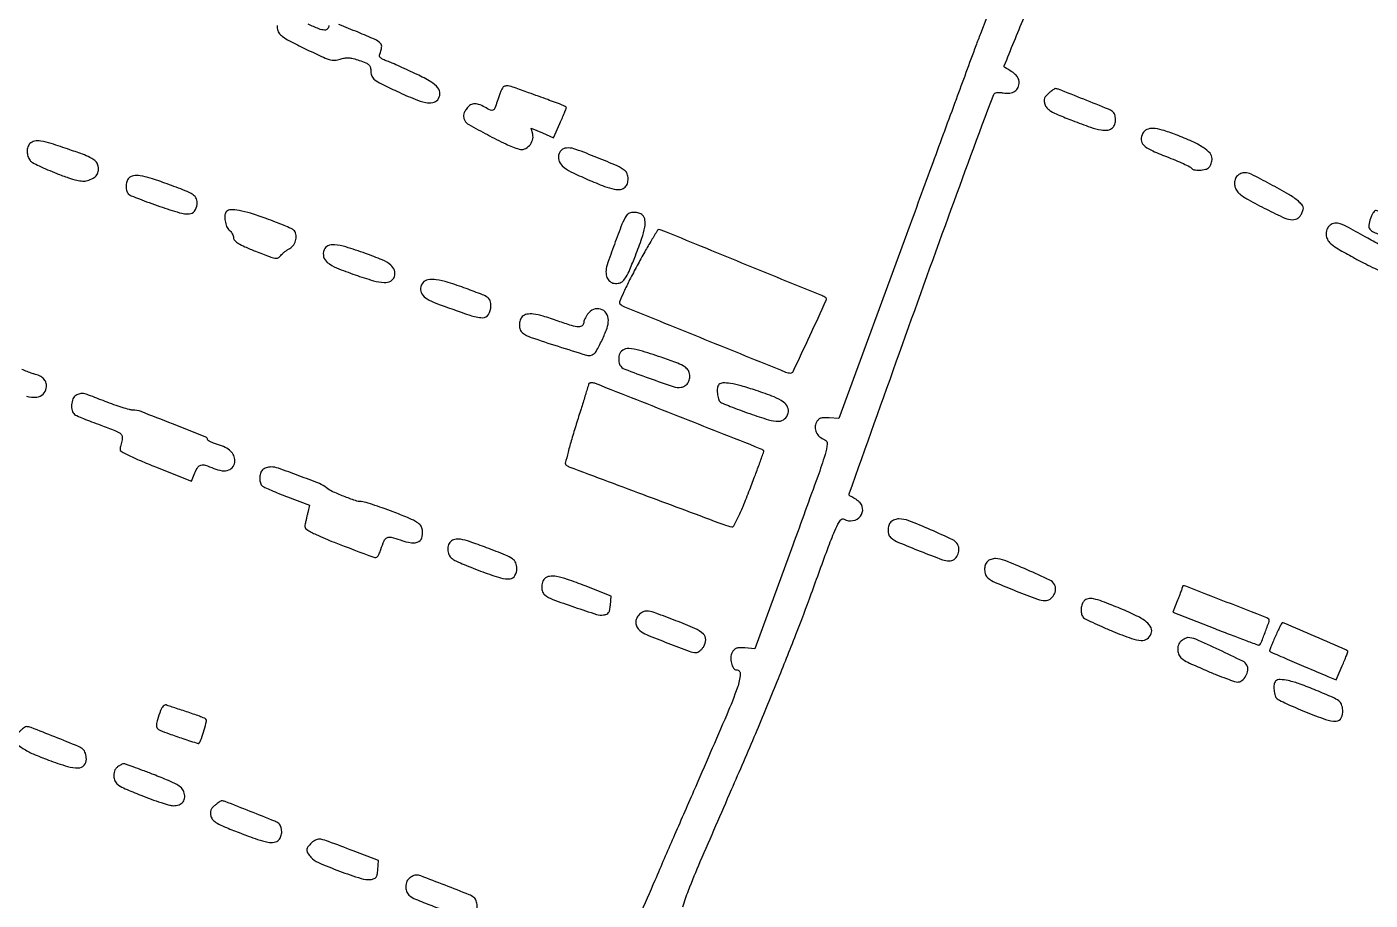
# Model space of a CAD drawing. Header units: metres. Extents: x 244 to 6504, y 133 to 4776.
# Drawn here: x 2932.9 to 3292.6, y 2741.1 to 2975 of the extents above; entities that cross this region are included whole.
import ezdxf

# ---------------------------------------------------------------- set-up
doc = ezdxf.new("R2010")
doc.units = ezdxf.units.M
doc.header["$MEASUREMENT"] = 0

msp = doc.modelspace()

# ---------------------------------------------------------------- linework, layer by layer
for points in [[(3073.43, 1797.58, -0.000015), (3212.47, 1744.26, -0.000001), (3356.48, 1689.04, -0.090549)], [(3360.94, 1697.34, -0.000001), (3222.9, 1750.06, -0.000075), (3098.13, 1797.73, -0.00214)], [(2390.74, 4302.36, -0.000001), (2436.6, 4383.87, -0.253439)], [(5649.78, 2908.29, -0.000001), (5592.12, 2927.27, -0.000136)], [(1770.95, 4232.21, -0.000001), (1756.31, 4203.53, -0.092463)], [(2358.85, 2292.47, -0.000002), (2402.87, 2275.77, -0.000001), (2455, 2255.99, -0.000469)], [(2661.8, 3304.26, -0.000001), (2697.55, 3290.75, -0.000089)], [(2166.88, 2385.74, -0.000003), (2059.01, 2428.09, -0.099946)], [(2836.31, 1902.63, -0.000001), (2798.12, 1918.05, -0.081722)], [(2106.7, 3796.48, 0.000002), (2119.15, 3818.66)], [(2297.42, 3562.08, -0.000023), (2063.26, 3651.71, -0.089134)], [(1593.92, 2905.57, -0.000004), (1514.48, 2912.51, -0.000011)], [(3110.93, 3253.38, 0.000013), (3012.15, 3290.74, 0.000016), (2894.73, 3335.15, 0.000013), (2769.32, 3382.57, -0.00051)], [(3277.66, 3166.01, -0.000003), (3312.3, 3149.56, -0.000078)], [(2910.82, 2101.23, -0.000002), (2871.64, 2116.15, -0.08954)], [(3742.17, 2759.42, 0.000002), (3749.92, 2779.53, 0.000119)], [(3810.74, 2887.17, 0.000009), (3776.68, 2810.24, 0.000019)], [(2835.59, 1257.96, 0.000001), (2811.6, 1266.94)], [(2724.87, 2153.38, -0.00001), (2851.52, 2105.29, -0.308463)], [(3020.53, 2505.4, -0.000009), (3041.92, 2560.53, -0.000258)], [(2487.51, 2262.24, 0.000015), (2352.21, 2313.65, 0.000934)], [(3189.93, 2977.65), (3188.21, 2973.21, 0.004083), (3186.99, 2969.98, 0.000107), (3181.68, 2955.58, 0.000226), (3175.46, 2938.66, 0.000154), (3168.41, 2919.44), (3150.34, 2870.11), (3147.68, 2870.3, 0.022669), (3146.28, 2870.34, 0.079081), (3145.4, 2870.18, 0.112452), (3144.78, 2869.79, 0.074443), (3144.28, 2869.12, 0.121119), (3143.94, 2867.8, 0.115272), (3144.25, 2866.44, 0.104749), (3145.16, 2865.26, 0.085257), (3146.53, 2864.45, -0.343565), (3147.21, 2863.34, -0.044574), (3146.6, 2860.45, -0.013213), (3144.66, 2854.62, -0.000698), (3137.96, 2836.16), (3127.84, 2808.46), (3125.17, 2808.68, 0.022084), (3123.73, 2808.73, 0.084783), (3122.86, 2808.57, 0.118677), (3122.24, 2808.17, 0.065464), (3121.72, 2807.43, 0.11806), (3121.38, 2806.17, 0.067099), (3121.56, 2804.58, 0.073624), (3122.11, 2803.26, 0.258092), (3122.88, 2802.82, -0.433914), (3123.93, 2801.65, -0.063092), (3123.17, 2798.14, -0.01697), (3120.3, 2790.79, -0.001167), (3111.43, 2770.31, 0.000385), (3106.01, 2757.86, 0.000499), (3101.06, 2746.42, 0.000375), (3096.92, 2736.83, 0.004458)], [(3108.5, 2739.33, -0.015124), (3110.05, 2743.71, -0.009215), (3113.22, 2751.45, -0.000825), (3121.58, 2770.72, 0.00268), (3128.04, 2785.76, 0.003432), (3133.81, 2799.67, 0.003782), (3138.81, 2812.24, 0.005855), (3142.92, 2823.17, -0.001241), (3147.56, 2835.86, -0.015309), (3149.49, 2840.63, -0.041687), (3150.72, 2842.9, -0.388279), (3151.7, 2843.15, 0.166607), (3154.07, 2842.77, 0.181289), (3156.08, 2843.94, 0.204852), (3156.68, 2846.01, 0.193973), (3155.61, 2847.93, 0.01421), (3155, 2848.4, 0.013741), (3154.36, 2848.83, 0.01379), (3153.78, 2849.18, 0.048027), (3153.38, 2849.36, -0.420273), (3153.08, 2849.97, -0.000073), (3166.53, 2887.7, -0.001566), (3179.66, 2924.12, -0.002117), (3191.76, 2956.96, -0.189019), (3192.03, 2957.26, -0.076752), (3192.57, 2957.44, -0.053849), (3193.34, 2957.48, -0.026356), (3194.31, 2957.37, 0.065155), (3196.1, 2957.32, 0.123243), (3197.45, 2957.8, 0.14378), (3198.28, 2958.79, 0.102788), (3198.57, 2960.22, 0.107875), (3198.36, 2961.18, 0.085229), (3197.76, 2962.06, 0.053621), (3196.64, 2962.99, 0.016123), (3194.75, 2964.16, -0.375539), (3194.59, 2964.63, -0.000274), (3199.89, 2977.56, -0.001712)], [(2999.94, 2975.45, 0.043008), (2999.96, 2974.66, 0.116191), (3000.38, 2973.47, 0.091125), (3001.33, 2972.47, 0.038971), (3003.21, 2971.31, 0.00506), (3007.45, 2969.19, 0.004683), (3011.78, 2967.12, 0.035731), (3013.89, 2966.31, 0.077983), (3015.35, 2966.11, 0.082431), (3016.77, 2966.37, -0.04281), (3017.94, 2966.68, -0.05929), (3019.03, 2966.75, -0.048235), (3020.26, 2966.55, -0.018643), (3021.92, 2966.06, -0.016269), (3023.68, 2965.39, -0.095208), (3024.5, 2964.85, -0.144931), (3024.89, 2964.15, -0.055539), (3025.02, 2963.03, 0.109235), (3025.29, 2961.81, 0.123645), (3026.05, 2960.87, 0.046886), (3027.72, 2959.85, 0.004565), (3032, 2957.79, 0.010003), (3036.83, 2955.65, 0.047836), (3039.7, 2954.76, 0.098271), (3041.58, 2954.74, 0.174971), (3042.9, 2955.51, 0.166522), (3043.5, 2957.11, 0.180399), (3042.97, 2958.68, 0.088345), (3041.05, 2960.34, 0.022434), (3037.39, 2962.31, 0.003761), (3035.09, 2963.39, 0.003694), (3032.76, 2964.44, 0.003635), (3030.71, 2965.34, 0.014015), (3029.41, 2965.85, -0.022509), (3028.27, 2966.32, -0.079983), (3027.62, 2966.76, -0.14705), (3027.35, 2967.22, -0.157363), (3027.39, 2967.75, 0.062406), (3027.9, 2969.59, 0.236213), (3027.54, 2970.69, 0.093646), (3026.13, 2971.65, 0.00614), (3021.58, 2973.59, 0.002074), (3016.48, 2975.65, 0.037428)], [(3013.76, 2975.43, -0.175559), (3013.43, 2974.52, -0.23669), (3012.63, 2974.17, -0.080582), (3011.1, 2974.51, -0.012514), (3008.22, 2975.73, 0.012513)], [(3433.83, 1894.18, -0.000012), (3289.85, 1953, -0.000025)], [(2592.86, 1267.89, -0.000002), (2552.45, 1283.32, -0.105537)], [(2932.78, 2876.09, 0.088877), (2935.54, 2875.87, 0.1633), (2937.26, 2876.65, 0.171008), (2938.12, 2878.28, 0.092245), (2938.08, 2879.54, 0.113391), (2937.57, 2880.59, 0.101476), (2936.61, 2881.4, 0.062094), (2935.21, 2881.94, -0.024585), (2934.35, 2882.2, -0.006805), (2933.03, 2882.7, -0.006855), (2931.55, 2883.3, -0.007129)], [(3071.97, 2638.17, -0.000029), (3086.4, 2680.35, -0.000364)], [(3090.2, 2719.85, 0.00001), (3087.42, 2711.68, 0.000061)]]:
    msp.add_lwpolyline(points, format="xyb")
for points in [[(3060.22, 2958.63, 0.021205), (3059.94, 2958.04, 0.006446), (3059.57, 2957.11, 0.006442), (3059.19, 2956.06, 0.006984), (3058.84, 2955.02, -0.016735), (3058.2, 2953.25, -0.195718), (3057.7, 2952.74, -0.216936), (3057.01, 2952.74, -0.020916), (3055.49, 2953.53, 0.045927), (3053.84, 2954.28, 0.115184), (3052.53, 2954.42, 0.138242), (3051.45, 2953.97, 0.079741), (3050.49, 2952.91, 0.034477), (3050.01, 2952.06, 0.081476), (3049.81, 2951.36, 0.094217), (3049.86, 2950.7, 0.058226), (3050.14, 2949.97, 0.143444), (3051.24, 2948.86, 0.005988), (3056.2, 2946.17, 0.011028), (3061.19, 2943.67, 0.033542), (3064.71, 2942.29, 0.171103), (3066.12, 2942.33, 0.115608), (3067.45, 2943.24, 0.108875), (3068.3, 2944.71, 0.138883), (3068.34, 2946.26), (3067.93, 2947.92), (3070.92, 2946.64), (3073.9, 2945.36), (3075.63, 2949.2, 0.003167), (3076.29, 2950.69, 0.004726), (3076.84, 2952.01, 0.002114), (3077.3, 2953.14, 0.095743), (3077.35, 2953.38, 0.25099), (3077.26, 2953.55, 0.02063), (3076.81, 2953.82, 0.023757), (3076.23, 2954.11, 0.015874), (3075.53, 2954.39, -0.000708), (3074.46, 2954.78, -0.000111), (3072.35, 2955.55, -0.000123), (3069.86, 2956.45, -0.000108), (3067.25, 2957.4, 0.004056), (3063.39, 2958.78, 0.040292), (3061.73, 2959.21, 0.124567), (3060.81, 2959.14, 0.19541)], [(3206.5, 2957.29, 0.042726), (3205.8, 2956.61, 0.091836), (3205.41, 2955.97, 0.097465), (3205.3, 2955.26, 0.052621), (3205.42, 2954.38, 0.126062), (3205.97, 2953.37, 0.072081), (3207.06, 2952.49, 0.035252), (3209.02, 2951.5, 0.006197), (3212.87, 2949.96, 0.008141), (3217.71, 2948.17, 0.039971), (3220.52, 2947.43, 0.079712), (3222.35, 2947.4, 0.162556), (3223.61, 2948.03, 0.121639), (3224.19, 2948.99, 0.07737), (3224.38, 2950.28, 0.079443), (3224.17, 2951.53, 0.145498), (3223.58, 2952.37, 0.071149), (3222.54, 2952.97, 0.001022), (3215.89, 2955.64, 0.000795), (3209.14, 2958.32, 0.09446), (3208.22, 2958.5, 0.148375), (3208.08, 2958.46, 0.005961), (3207.62, 2958.14, 0.010022), (3207.09, 2957.75, 0.006882)], [(3231.68, 2946.55, 0.129082), (3231.27, 2944.82, 0.194529), (3231.87, 2943.41, 0.087915), (3233.82, 2942.06, 0.014944), (3238.01, 2940.29, -0.006052), (3240.43, 2939.32, -0.008887), (3242.54, 2938.4, -0.004945), (3244.28, 2937.58, -0.142971), (3244.64, 2937.25, 0.216113), (3245.38, 2936.76, 0.050877), (3246.9, 2936.66, 0.051207), (3248.47, 2936.88, 0.136661), (3249.45, 2937.43, 0.07519), (3249.75, 2937.85, 0.038469), (3250.01, 2938.44, 0.037132), (3250.19, 2939.11, 0.045767), (3250.24, 2939.74, 0.189204), (3249.68, 2941.18, 0.059182), (3247.89, 2942.71, 0.040219), (3244.93, 2944.34, 0.015674), (3240.62, 2946.13, 0.017296), (3236.89, 2947.41, 0.061881), (3234.41, 2947.83, 0.113554), (3232.75, 2947.53, 0.170017)], [(2933.73, 2943.79, 0.120212), (2933.17, 2942.87, 0.07986), (2932.99, 2941.64, 0.075647), (2933.2, 2940.35, 0.087176), (2933.79, 2939.25, 0.10442), (2934.41, 2938.72, 0.009715), (2936.21, 2937.8, 0.01216), (2938.42, 2936.79, 0.009257), (2940.89, 2935.78, 0.008078), (2944.1, 2934.6, 0.026979), (2946.26, 2933.97, 0.041744), (2947.85, 2933.74, 0.080838), (2949.12, 2933.87, 0.063962), (2950.64, 2934.5, 0.115332), (2951.63, 2935.41, 0.125998), (2952.05, 2936.6, 0.084995), (2951.94, 2938.04, 0.136386), (2951.4, 2939, 0.071738), (2950.3, 2939.81, 0.034625), (2948.3, 2940.72, 0.00602), (2944.39, 2942.13, 0.006773), (2939.41, 2943.79, 0.038012), (2936.68, 2944.43, 0.080079), (2934.95, 2944.42, 0.156357)], [(3075.4, 2941.11, 0.159902), (3075.31, 2939.37, 0.143416), (3076.26, 2937.83, 0.068661), (3078.59, 2936.24, 0.014644), (3083.05, 2934.17, 0.008382), (3087.58, 2932.32, 0.04273), (3090.19, 2931.56, 0.087498), (3091.89, 2931.52, 0.160336), (3093.12, 2932.14, 0.121699), (3093.69, 2933.09, 0.077298), (3093.88, 2934.38, 0.078979), (3093.67, 2935.64, 0.140828), (3093.08, 2936.5, 0.070093), (3090.97, 2937.78, 0.006958), (3085.49, 2940.07, 0.00608), (3079.9, 2942.23, 0.089082), (3077.82, 2942.6, 0.049699), (3076.95, 2942.51, 0.088623), (3076.28, 2942.25, 0.095905), (3075.78, 2941.79, 0.066851)], [(2960.23, 2934.52, 0.121671), (2959.66, 2933.57, 0.077332), (2959.46, 2932.27, 0.079198), (2959.67, 2931.02, 0.143024), (2960.27, 2930.17, 0.072973), (2960.88, 2929.81, 0.003784), (2963.03, 2928.95, 0.005935), (2965.62, 2927.97, 0.004271), (2968.53, 2926.94, 0.011411), (2973.8, 2925.26, 0.085288), (2976.4, 2924.96, 0.221328), (2977.8, 2925.71, 0.13192), (2978.52, 2927.49, 0.132382), (2978.31, 2928.94, 0.142664), (2977.4, 2930.05, 0.055958), (2975.31, 2931.15, 0.006742), (2970.45, 2932.98, 0.008944), (2965.94, 2934.53, 0.040602), (2963.24, 2935.16, 0.077673), (2961.46, 2935.15, 0.157418)], [(3257, 2935.18, 0.123184), (3256.39, 2934.16, 0.093643), (3256.25, 2932.86, 0.090515), (3256.59, 2931.56, 0.10482), (3257.36, 2930.54, 0.05185), (3259.92, 2928.76, 0.010842), (3264.76, 2926.21, 0.007887), (3269.74, 2923.82, 0.108291), (3271.69, 2923.39, 0.058674), (3272.55, 2923.49, 0.090531), (3273.23, 2923.79, 0.086914), (3273.78, 2924.33, 0.050271), (3274.25, 2925.12, 0.036959), (3274.62, 2926.14, 0.1407), (3274.62, 2926.82, 0.121429), (3274.26, 2927.44, 0.024432), (3273.33, 2928.33, 0.045745), (3270.74, 2930.18, 0.009343), (3265.82, 2932.92, 0.005919), (3260.7, 2935.57, 0.117148), (3258.99, 2935.98, 0.056131), (3258.48, 2935.92, 0.038801), (3257.91, 2935.74, 0.039121), (3257.39, 2935.49, 0.062475)], [(2986.38, 2925.6, 0.176507), (2985.94, 2924.65, 0.057443), (2985.98, 2923.09, 0.057091), (2986.39, 2921.54, 0.140501), (2987.09, 2920.61, -0.059575), (2987.54, 2920.19, -0.046444), (2987.91, 2919.64, -0.047713), (2988.17, 2919.05, -0.078926), (2988.25, 2918.52, 0.202097), (2988.55, 2917.81, 0.056682), (2989.53, 2917.05, 0.033008), (2991.25, 2916.15, 0.008509), (2994.14, 2914.93, 0.004139), (2997.83, 2913.5, 0.048438), (2999.31, 2913.09, 0.146314), (3000.19, 2913.2, 0.132972), (3000.91, 2913.77, -0.041328), (3001.35, 2914.28, -0.022714), (3001.97, 2914.83, -0.022501), (3002.65, 2915.34, -0.033292), (3003.3, 2915.71, 0.129294), (3004.36, 2916.64, 0.099146), (3004.96, 2918.07, 0.105431), (3004.95, 2919.55, 0.166211), (3004.3, 2920.62, 0.068513), (3003.65, 2921.02, 0.005323), (3001.76, 2921.84, 0.007192), (2999.48, 2922.76, 0.005432), (2996.94, 2923.71, 0.012012), (2992.79, 2925.1, 0.030608), (2989.71, 2925.85, 0.040951), (2987.51, 2926.06, 0.202335)], [(3093.46, 2924.55, 0.048192), (3092.24, 2922.15, 0.006281), (3090.21, 2916.78, 0.004664), (3088.26, 2911.26, 0.08234), (3087.95, 2909.4, 0.089979), (3088.21, 2907.94, 0.130992), (3088.97, 2906.88, 0.135723), (3090.12, 2906.36, 0.099993), (3091.53, 2906.43, 0.134056), (3092.49, 2906.96, 0.064767), (3093.36, 2908.07, 0.033488), (3094.35, 2910.06, 0.006633), (3095.85, 2913.74, 0.009236), (3097.6, 2918.48, 0.040502), (3098.36, 2921.37, 0.07661), (3098.4, 2923.28, 0.164819), (3097.75, 2924.58, 0.123423), (3096.79, 2925.16, 0.075621), (3095.47, 2925.35, 0.079207), (3094.22, 2925.14, 0.171759)], [(3292.63, 2923.71, 0.044179), (3292.21, 2921.88, 0.205595), (3292.48, 2920.86, 0.123582), (3293.52, 2920.05, 0.012352), (3296.46, 2918.86), (3299.96, 2917.54), (3300.93, 2919.89, 0.005986), (3301.31, 2920.81, 0.008011), (3301.63, 2921.67, 0.00584), (3301.87, 2922.38, 0.079274), (3301.91, 2922.65, 0.278096), (3301.78, 2922.87, 0.0101), (3300.89, 2923.32, 0.015911), (3299.77, 2923.81, 0.010184), (3298.44, 2924.31, -0.000493), (3297.05, 2924.81, -0.000609), (3295.76, 2925.27, -0.0005), (3294.67, 2925.66, -0.004487), (3294.2, 2925.84, 0.269952), (3293.85, 2925.78, 0.062476), (3293.42, 2925.33, 0.048062), (3293, 2924.61, 0.03028)], [(3096.31, 2911.09, 0.00631), (3094.3, 2907.26, 0.01114), (3092.75, 2904.05, 0.005298), (3091.57, 2901.37, 0.31181), (3091.67, 2900.88, 0.095478), (3092.88, 2900.09, 0.000184), (3114.45, 2891.34, 0.000183), (3136.03, 2882.59, 0.096435), (3137.43, 2882.32, 0.291128), (3138.09, 2882.74, 0.000891), (3142.53, 2892.27, 0.000823), (3146.95, 2901.84, 0.361778), (3146.78, 2902.48, 0.056251), (3145.76, 2903.04, 0.000071), (3124.37, 2911.78, 0.000042), (3102.77, 2920.61, 0.097272), (3102.1, 2920.74, 0.261024), (3101.77, 2920.55, 0.002155), (3100.16, 2917.91, 0.006903), (3098.35, 2914.79, 0.004302)], [(3281.82, 2921.9, 0.07391), (3281.3, 2921.38, 0.076723), (3280.96, 2920.75, 0.068471), (3280.8, 2919.97, 0.044141), (3280.82, 2919.06, 0.111353), (3281.25, 2917.85, 0.084773), (3282.18, 2916.8, 0.038347), (3284.02, 2915.54, 0.005513), (3288, 2913.31, 0.005624), (3290.74, 2911.85, 0.007942), (3293.22, 2910.62, 0.004969), (3295.31, 2909.64, 0.103372), (3295.98, 2909.49, 0.118783), (3297.03, 2909.73, 0.114193), (3297.87, 2910.42, 0.097836), (3298.42, 2911.51, 0.066797), (3298.6, 2912.89, 0.126154), (3298.31, 2914.03, 0.093958), (3297.48, 2915.03, 0.040243), (3295.75, 2916.25, 0.005443), (3291.89, 2918.47, 0.004009), (3286.73, 2921.31, 0.041842), (3284.52, 2922.28, 0.115761), (3283.1, 2922.42, 0.125716)], [(3012.47, 2915.28, 0.157667), (3012.37, 2913.46, 0.161328), (3013.35, 2911.96, 0.07187), (3015.83, 2910.49, 0.013469), (3020.78, 2908.62, 0.012315), (3025.7, 2907.05, 0.059708), (3028.59, 2906.56, 0.134698), (3030.32, 2906.95, 0.196132), (3031.3, 2908.13, 0.153038), (3031.31, 2909.83, 0.149553), (3030.35, 2911.25, 0.07007), (3028.04, 2912.62, 0.013924), (3023.56, 2914.36, 0.010357), (3018.3, 2916.1, 0.054336), (3015.31, 2916.68, 0.12559), (3013.53, 2916.38, 0.198515)], [(3038.94, 2906.51, 0.148597), (3038.32, 2905.03, 0.168171), (3038.67, 2903.54, 0.113894), (3040.06, 2902.15, 0.050791), (3042.41, 2901.02, 0.005089), (3051.5, 2897.8, 0.069868), (3054.93, 2897.14, 0.277206), (3056.51, 2897.98, 0.135864), (3057.15, 2900.26, 0.075216), (3056.93, 2901.66, 0.165492), (3056.31, 2902.52, 0.061249), (3054.87, 2903.3, 0.00417), (3050.52, 2904.94, 0.012519), (3045.72, 2906.57, 0.042131), (3042.49, 2907.29, 0.071319), (3040.29, 2907.27, 0.184007)], [(3083.02, 2898.07, 0.023119), (3082.62, 2897.45, 0.02343), (3082.29, 2896.79, 0.024015), (3082.05, 2896.2, 0.082387), (3081.99, 2895.79, -0.229358), (3081.59, 2894.97, -0.185267), (3080.64, 2894.68, -0.059845), (3078.77, 2895.02, -0.009104), (3075.14, 2896.23, 0.011276), (3071.12, 2897.55, 0.042576), (3068.53, 2898.1, 0.074776), (3066.77, 2898.05, 0.153912), (3065.56, 2897.42, 0.121606), (3064.98, 2896.47, 0.077409), (3064.79, 2895.18, 0.079702), (3065, 2893.93, 0.148145), (3065.59, 2893.11, 0.081905), (3067.89, 2891.87, 0.005245), (3075.14, 2889.48, 0.003177), (3082.71, 2887.11, 0.16716), (3084.22, 2887.16, 0.173314), (3085.33, 2888.12, 0.019015), (3086.9, 2891.15, 0.023029), (3088.24, 2894.33, 0.087674), (3088.61, 2896.45, 0.151055), (3088.03, 2898.34, 0.173925), (3086.51, 2899.44, 0.169383), (3084.6, 2899.34, 0.143708)], [(3091.51, 2887.19, 0.040557), (3091.38, 2886.44, 0.036461), (3091.37, 2885.66, 0.038364), (3091.47, 2884.96, 0.087057), (3091.68, 2884.46, 0.160985), (3092.99, 2883.38, 0.005167), (3099.5, 2880.94, 0.006319), (3105.96, 2878.68, 0.118424), (3108.08, 2878.49, 0.11489), (3109.2, 2878.93, 0.116477), (3110, 2879.82, 0.105901), (3110.37, 2881.05, 0.081541), (3110.25, 2882.44, 0.131451), (3109.71, 2883.42, 0.076685), (3108.64, 2884.23, 0.035951), (3106.66, 2885.12, 0.005872), (3102.7, 2886.53, 0.008856), (3097, 2888.36, 0.058674), (3094.06, 2888.88, 0.157492), (3092.43, 2888.46, 0.19204)], [(3083.31, 2879.39, -0.074481), (3083.28, 2879.17, -0.000182), (3082.34, 2876.12, -0.001168), (3081.28, 2872.68, -0.000726), (3080.01, 2868.64, 0.005078), (3078.78, 2864.6, 0.008145), (3077.82, 2861.13, 0.002889), (3077.07, 2858.15, 0.275918), (3077.2, 2857.75, 0.094394), (3078.04, 2857.23, 0.000093), (3099.02, 2849.37, 0.000214), (3119.47, 2841.72, 0.039578), (3121.64, 2841.1, 0.328499), (3122.2, 2841.36, 0.012949), (3123.29, 2843.49, 0.01524), (3124.66, 2846.57, 0.005244), (3126.46, 2851.11, 0.001973), (3127.95, 2855.03, 0.003251), (3129.17, 2858.36, 0.000456), (3130.24, 2861.31, 0.304318), (3130.2, 2861.47, 0.089313), (3129.28, 2862.04, 0.000094), (3107.24, 2870.76, 0.000089), (3085.18, 2879.48, 0.094309), (3084.17, 2879.67, 0.031407), (3083.84, 2879.65, 0.048569), (3083.56, 2879.59, 0.062244), (3083.37, 2879.5, 0.255989)], [(3118.2, 2879.23, 0.1728), (3117.8, 2878.38, 0.045887), (3117.78, 2876.86, 0.046048), (3118.05, 2875.36, 0.162526), (3118.59, 2874.55, 0.066989), (3119.19, 2874.2, 0.003683), (3121.24, 2873.37, 0.005656), (3123.71, 2872.42, 0.004101), (3126.47, 2871.43, 0.012628), (3131.5, 2869.8, 0.07505), (3134.22, 2869.42, 0.178254), (3135.8, 2870.02, 0.153088), (3136.74, 2871.55, 0.166482), (3136.6, 2873.18, 0.135458), (3135.48, 2874.55, 0.062067), (3132.98, 2875.9, 0.012185), (3128.18, 2877.63, 0.010908), (3124.17, 2878.87, 0.02983), (3121.28, 2879.51, 0.041061), (3119.25, 2879.67, 0.197488)], [(2946.02, 2876.31, 0.168548), (2945.24, 2875.39, 0.077678), (2944.89, 2873.84, 0.077714), (2945.03, 2872.25, 0.169116), (2945.69, 2871.25, 0.061466), (2946.28, 2870.9, 0.004175), (2948.08, 2870.13, 0.005931), (2950.25, 2869.26, 0.004411), (2952.67, 2868.35, -0.004594), (2956.5, 2866.9, -0.057521), (2957.87, 2866.18, -0.181233), (2958.39, 2865.45, -0.127403), (2958.39, 2864.43, 0.007152), (2958.21, 2863.73, 0.006333), (2958.06, 2863, 0.006371), (2957.93, 2862.34, 0.019251), (2957.87, 2861.88, 0.300296), (2958.15, 2861.35, 0.010172), (2960.33, 2860.21, 0.014294), (2963.32, 2858.84, 0.006111), (2967.39, 2857.16), (2976.99, 2853.34), (2977.91, 2855.57, -0.045567), (2978.7, 2857.09, -0.194745), (2979.52, 2857.67, -0.13793), (2980.69, 2857.62, -0.019336), (2982.98, 2856.76, 0.063522), (2985.17, 2856.16, 0.121109), (2986.97, 2856.34, 0.164353), (2988.14, 2857.26, 0.145809), (2988.58, 2858.74, 0.099438), (2988.29, 2860.2, 0.103418), (2987.46, 2861.4, 0.080263), (2986.03, 2862.39, 0.037688), (2983.92, 2863.2, -0.016045), (2982.91, 2863.53, -0.024338), (2982.07, 2863.9, -0.021332), (2981.43, 2864.24, -0.264116), (2981.3, 2864.47, 0.306533), (2980.83, 2865.16, 0.001269), (2971.94, 2868.69, 0.002997), (2963.48, 2871.97, 0.091246), (2961.25, 2872.38, -0.067711), (2960.36, 2872.51, -0.008316), (2958.46, 2873.06, -0.009716), (2956.22, 2873.81, -0.007885), (2953.85, 2874.7, 0.001986), (2949.42, 2876.42, 0.041081), (2948.05, 2876.82, 0.123662), (2947.12, 2876.78, 0.059366)], [(2996, 2856.35, 0.121655), (2995.43, 2855.4, 0.07735), (2995.24, 2854.11, 0.079319), (2995.45, 2852.86, 0.144236), (2996.04, 2852.01, 0.062485), (2996.62, 2851.65, 0.004669), (2998.34, 2850.9, 0.006408), (3000.41, 2850.04, 0.004823), (3002.72, 2849.15), (3008.57, 2846.94), (3008.11, 2844.92, -0.000213), (3007.91, 2844.05, -0.000164), (3007.7, 2843.1, -0.000166), (3007.49, 2842.21, -0.000395), (3007.34, 2841.55, 0.316724), (3007.79, 2840.45, 0.033607), (3010.35, 2839.04, 0.017123), (3015.2, 2836.98, 0.002188), (3025.78, 2832.96, 0.140522), (3026.34, 2832.91, 0.161357), (3026.81, 2833.18, 0.085041), (3027.23, 2833.85, 0.020611), (3027.68, 2835.08, -0.024399), (3028.54, 2837.37, -0.179514), (3029.33, 2838.2, -0.177653), (3030.48, 2838.31, -0.0238), (3032.84, 2837.59, 0.049334), (3035.86, 2836.83, 0.164217), (3037.85, 2837.18, 0.233227), (3038.79, 2838.54, 0.099612), (3038.68, 2840.81, 0.146448), (3038.14, 2841.72, 0.058654), (3036.95, 2842.58, 0.030835), (3034.84, 2843.6, 0.00624), (3030.97, 2845.11, 0.00505), (3028.07, 2846.17, 0.006854), (3025.44, 2847.06, 0.004752), (3023.22, 2847.76, 0.073632), (3022.43, 2847.87, -0.083173), (3020.86, 2848.14, -0.011208), (3017.72, 2849.3, -0.012211), (3014.64, 2850.61, -0.065614), (3013.09, 2851.57, 0.076177), (3011.22, 2852.68, 0.005968), (3005.77, 2854.8, 0.005608), (3000.26, 2856.81, 0.084514), (2998.26, 2857.15, 0.047387), (2997.64, 2857.09, 0.037498), (2996.99, 2856.91, 0.038693), (2996.41, 2856.66, 0.072974)], [(3164.26, 2842.44, 0.121602), (3163.68, 2841.49, 0.077414), (3163.49, 2840.2, 0.079735), (3163.7, 2838.95, 0.148479), (3164.29, 2838.13, 0.064831), (3166.32, 2836.95, 0.005068), (3172.12, 2834.59, 0.004087), (3178.06, 2832.3, 0.090382), (3179.87, 2831.97, 0.157348), (3181.14, 2832.38, 0.119018), (3182.09, 2833.5, 0.112411), (3182.47, 2834.98, 0.129576), (3182.13, 2836.39, 0.161506), (3180.8, 2837.65, 0.006981), (3174.88, 2840.33, 0.009444), (3169.01, 2842.76, 0.094898), (3166.41, 2843.24, 0.050114), (3165.83, 2843.18, 0.037786), (3165.22, 2843.01, 0.038676), (3164.66, 2842.75, 0.068646)], [(3046.35, 2837.14, 0.127965), (3045.7, 2836.04, 0.105771), (3045.61, 2834.67, 0.102631), (3046.09, 2833.35, 0.113379), (3047.04, 2832.39, 0.036804), (3047.98, 2831.89, 0.005059), (3050, 2831.01, 0.005786), (3052.42, 2830.03, 0.004865), (3055.01, 2829.04, 0.01534), (3059.76, 2827.44, 0.098023), (3062.29, 2827.2, 0.241972), (3063.59, 2828.04, 0.131724), (3064.1, 2829.93, 0.096952), (3063.8, 2831.47, 0.146474), (3062.95, 2832.53, 0.055612), (3061.05, 2833.54, 0.00496), (3055.99, 2835.51, 0.006823), (3051.45, 2837.15, 0.041284), (3049.03, 2837.77, 0.090522), (3047.49, 2837.75, 0.149176)], [(3190.1, 2831.84, 0.122), (3189.51, 2830.88, 0.079666), (3189.33, 2829.58, 0.08095), (3189.56, 2828.32, 0.135008), (3190.18, 2827.44, 0.073211), (3192.18, 2826.22, 0.006179), (3197.8, 2823.92, 0.005513), (3203.51, 2821.74, 0.088639), (3205.54, 2821.38, 0.144794), (3206.88, 2821.77, 0.11948), (3207.91, 2822.86, 0.118411), (3208.34, 2824.31, 0.140593), (3208.01, 2825.7, 0.157294), (3206.75, 2826.87, 0.005765), (3200.71, 2829.6, 0.008043), (3194.75, 2832.11, 0.09092), (3192.25, 2832.61, 0.05146), (3191.67, 2832.56, 0.039091), (3191.06, 2832.4, 0.040056), (3190.5, 2832.15, 0.070599)], [(3071.52, 2827.21, 0.121602), (3070.94, 2826.25, 0.077414), (3070.75, 2824.96, 0.079734), (3070.96, 2823.72, 0.148467), (3071.55, 2822.89, 0.074606), (3073.74, 2821.68, 0.007094), (3079.51, 2819.61, 0.005559), (3085.44, 2817.66, 0.112228), (3087.32, 2817.5, 0.064905), (3088.16, 2817.74, 0.143243), (3088.67, 2818.15, 0.104527), (3088.97, 2818.87, 0.025614), (3089.14, 2820.15), (3089.35, 2822.57), (3082.4, 2825.29, 0.009171), (3077.63, 2827.05, 0.040393), (3074.74, 2827.81, 0.076549), (3072.82, 2827.85, 0.165059)], [(3242.29, 2825.04, -0.084572), (3242.26, 2824.83, -0.002067), (3241.92, 2823.87, -0.004433), (3241.5, 2822.75, -0.002995), (3241.01, 2821.48), (3239.73, 2818.23), (3250.99, 2813.84, 0.001366), (3255.35, 2812.16, 0.002155), (3259.09, 2810.74, 0.000512), (3262.38, 2809.52, 0.089051), (3262.74, 2809.45, 0.304777), (3263.24, 2809.78, 0.005907), (3264.42, 2812.77, 0.006026), (3265.52, 2815.79, 0.288943), (3265.39, 2816.39, 0.103056), (3264.91, 2816.7, 0.000121), (3254.03, 2820.98, 0.000132), (3243.17, 2825.24, 0.093675), (3242.57, 2825.35, 0.111887), (3242.46, 2825.33, 0.100117), (3242.37, 2825.26, 0.094472), (3242.32, 2825.16, 0.087521)], [(3215.93, 2821.24, 0.11596), (3215.41, 2820.4, 0.064134), (3215.17, 2819.21, 0.063007), (3215.25, 2817.97, 0.097749), (3215.64, 2816.98, 0.133006), (3216.09, 2816.57, 0.004869), (3218.18, 2815.55, 0.008587), (3220.7, 2814.39, 0.005891), (3223.59, 2813.16, 0.010684), (3228.66, 2811.2, 0.071472), (3231.29, 2810.65, 0.174532), (3232.88, 2811.11, 0.144891), (3233.95, 2812.51, 0.203261), (3233.9, 2814.07, 0.114065), (3232.71, 2815.6, 0.057799), (3230.13, 2817.23, 0.015301), (3225.66, 2819.23, 0.005335), (3220.83, 2821.14, 0.040707), (3218.49, 2821.83, 0.100215), (3217.04, 2821.84, 0.148694)], [(3096.94, 2817.69, 0.087799), (3096.19, 2816.61, 0.116048), (3095.94, 2815.44, 0.117918), (3096.25, 2814.3, 0.092692), (3097.06, 2813.31, 0.078885), (3098.8, 2812.25, 0.004807), (3104.49, 2809.98, 0.004459), (3110.25, 2807.8, 0.08838), (3112.1, 2807.47, 0.122381), (3112.56, 2807.58, 0.045326), (3113.11, 2807.94, 0.041535), (3113.67, 2808.46, 0.039128), (3114.15, 2809.08, 0.145816), (3114.68, 2810.88, 0.209282), (3114.03, 2812.38, 0.082475), (3111.75, 2813.88, 0.012476), (3106.69, 2815.97, 0.003388), (3101.35, 2817.99, 0.04501), (3099.33, 2818.53, 0.133682), (3098.08, 2818.42, 0.107342)], [(3267.12, 2811.67, 0.005081), (3266.5, 2810.22, 0.008238), (3266, 2808.98, 0.00283), (3265.6, 2807.91, 0.307606), (3265.64, 2807.77, 0.08072), (3265.88, 2807.62, 0.000139), (3270.34, 2805.69, 0.001057), (3275.35, 2803.55, 0.000659), (3281.24, 2801.06), (3283.42, 2800.14), (3285.08, 2803.88, 0.005795), (3285.7, 2805.33, 0.009313), (3286.19, 2806.59, 0.00365), (3286.58, 2807.65, 0.292708), (3286.54, 2807.82, 0.090864), (3286.08, 2808.13, 0.000174), (3277.83, 2811.72, 0.000155), (3269.55, 2815.31, 0.102699), (3269.06, 2815.41, 0.275699), (3268.91, 2815.32, 0.00396), (3268.37, 2814.31, 0.009602), (3267.77, 2813.11, 0.006024)], [(3242.03, 2810.58, 0.07809), (3241.53, 2810.08, 0.075336), (3241.21, 2809.44, 0.066533), (3241.05, 2808.67, 0.043651), (3241.08, 2807.76, 0.110345), (3241.49, 2806.56, 0.106155), (3242.39, 2805.63, 0.042683), (3244.21, 2804.61, 0.00474), (3248.59, 2802.68, 0.005053), (3251.46, 2801.48, 0.006959), (3254.07, 2800.47, 0.004635), (3256.27, 2799.67, 0.080361), (3257.02, 2799.54, 0.175504), (3258.23, 2799.95, 0.094241), (3259.28, 2801.18, 0.092562), (3259.81, 2802.72, 0.16141), (3259.58, 2804.03, 0.157526), (3258.46, 2805.12, 0.004125), (3252.11, 2808.15, 0.005474), (3245.85, 2811, 0.104386), (3243.77, 2811.44, 0.093112), (3243.48, 2811.39, 0.022382), (3243.03, 2811.19, 0.022217), (3242.52, 2810.91, 0.020409)], [(3267.25, 2799.74, 0.172892), (3266.84, 2798.89, 0.045678), (3266.83, 2797.37, 0.045922), (3267.1, 2795.86, 0.157594), (3267.63, 2795.03, 0.059579), (3268.24, 2794.66, 0.003479), (3270.21, 2793.74, 0.005232), (3272.58, 2792.69, 0.003825), (3275.24, 2791.57, 0.01409), (3280.63, 2789.51, 0.095621), (3283.45, 2789.1, 0.26772), (3284.82, 2789.98, 0.141827), (3285.23, 2792.02, 0.069438), (3284.88, 2793.53, 0.143251), (3284.16, 2794.48, 0.056771), (3282.61, 2795.38, 0.004254), (3278.13, 2797.3, 0.011578), (3273.78, 2799, 0.032268), (3270.64, 2799.92, 0.046039), (3268.43, 2800.2, 0.208339)], [(2968.73, 2791.94, 0.01276), (2967.86, 2789.46, 0.067395), (2967.6, 2788.05, 0.1496), (2967.83, 2787.18, 0.159907), (2968.5, 2786.62, 0.012086), (2970.97, 2785.68, 0.003871), (2974.68, 2784.41, 0.000477), (2978.78, 2783.05, 0.335131), (2978.98, 2783.12, 0.063215), (2979.65, 2784.44, 0.016536), (2980.38, 2786.7, 0.009114), (2981, 2789.04, 0.275608), (2980.83, 2789.6, 0.087596), (2980.43, 2789.85, 0.005211), (2979.1, 2790.38, 0.007711), (2977.48, 2790.97, 0.005605), (2975.67, 2791.58, -0.000649), (2973.83, 2792.18, -0.000844), (2972.15, 2792.73, -0.000628), (2970.74, 2793.2, -0.007714), (2970.21, 2793.39, 0.201167), (2969.85, 2793.37, 0.083349), (2969.44, 2793.09, 0.063992), (2969.04, 2792.59, 0.044553)], [(2930.95, 2786.27, 0.020425), (2930.45, 2785.72, 0.024559), (2930.02, 2785.16, 0.024368), (2929.71, 2784.66, 0.127697), (2929.63, 2784.35, 0.200743), (2930.15, 2783.11, 0.053978), (2931.86, 2781.76, 0.037399), (2934.64, 2780.28, 0.014556), (2938.67, 2778.65, 0.014872), (2943.79, 2776.92, 0.080506), (2946.69, 2776.53, 0.209726), (2948.21, 2777.25, 0.181448), (2948.84, 2778.91, 0.040399), (2948.78, 2779.69, 0.03871), (2948.59, 2780.46, 0.041266), (2948.31, 2781.11, 0.099535), (2947.99, 2781.51, 0.076132), (2946.71, 2782.28, 0.001924), (2940.42, 2784.83, 0.001618), (2934.04, 2787.36, 0.093928), (2932.81, 2787.59, 0.133368), (2932.53, 2787.52, 0.022206), (2932.05, 2787.2, 0.022995), (2931.5, 2786.78, 0.018574)], [(2957.19, 2776.8, 0.07809), (2956.69, 2776.3, 0.075336), (2956.36, 2775.66, 0.066533), (2956.21, 2774.89, 0.043651), (2956.23, 2773.98, 0.10575), (2956.63, 2772.79, 0.113551), (2957.48, 2771.9, 0.045738), (2959.21, 2770.97, 0.004963), (2963.41, 2769.24, 0.007606), (2966.2, 2768.17, 0.009397), (2968.84, 2767.26, 0.007998), (2971.06, 2766.58, 0.066318), (2972.11, 2766.42, 0.090649), (2973.65, 2766.68, 0.144665), (2974.72, 2767.46, 0.150206), (2975.17, 2768.68, 0.100242), (2974.95, 2770.16, 0.121011), (2974.28, 2771.17, 0.057363), (2973.02, 2772.09, 0.03049), (2970.83, 2773.15, 0.006181), (2966.82, 2774.76, 0.001953), (2963.91, 2775.87, 0.003006), (2961.37, 2776.8, 0.000994), (2959.18, 2777.6, 0.086258), (2958.83, 2777.66, 0.101302), (2958.58, 2777.6, 0.019522), (2958.16, 2777.4, 0.020055), (2957.67, 2777.13, 0.017316)], [(2983.26, 2766.51, 0.042862), (2982.56, 2765.84, 0.090479), (2982.18, 2765.19, 0.096819), (2982.06, 2764.49, 0.054477), (2982.18, 2763.62, 0.129881), (2982.73, 2762.63, 0.069907), (2983.83, 2761.75, 0.034333), (2985.84, 2760.76, 0.006107), (2989.73, 2759.2, 0.007122), (2994.67, 2757.39, 0.039399), (2997.4, 2756.66, 0.083119), (2999.14, 2756.63, 0.160113), (3000.38, 2757.25, 0.121707), (3000.95, 2758.21, 0.077289), (3001.14, 2759.5, 0.078919), (3000.93, 2760.76, 0.14023), (3000.34, 2761.62, 0.077036), (2999.3, 2762.24, 0.001162), (2992.7, 2764.89, 0.000977), (2986.01, 2767.53, 0.093977), (2985.01, 2767.72, 0.145548), (2984.85, 2767.67, 0.007024), (2984.39, 2767.36, 0.010967), (2983.85, 2766.97, 0.007642)], [(3009.15, 2756.49, 0.032462), (3008.17, 2755.37, 0.152188), (3007.88, 2754.58, 0.157463), (3008.09, 2753.77, 0.035462), (3008.95, 2752.62, 0.114418), (3010.96, 2751.17, 0.010804), (3016.63, 2748.91, 0.011137), (3022.39, 2746.91, 0.10741), (3024.96, 2746.65, 0.056377), (3025.87, 2746.87, 0.15064), (3026.4, 2747.26, 0.112821), (3026.7, 2747.96, 0.02481), (3026.88, 2749.27), (3027.08, 2751.7), (3020.25, 2754.32, 0.002106), (3013.68, 2756.82, 0.041428), (3011.6, 2757.41, 0.145707), (3010.35, 2757.29, 0.100293)], [(3035.35, 2746.99, 0.078076), (3034.86, 2746.49, 0.075303), (3034.53, 2745.85, 0.066535), (3034.38, 2745.08, 0.043722), (3034.4, 2744.17, 0.108569), (3034.81, 2742.98, 0.115868), (3035.68, 2742.09, 0.044888), (3037.46, 2741.18, 0.004558), (3041.91, 2739.43, 0.006586), (3046.99, 2737.56, 0.037986), (3049.75, 2736.82, 0.081681), (3051.49, 2736.77, 0.163152), (3052.71, 2737.38, 0.12209), (3053.29, 2738.35, 0.080378), (3053.47, 2739.64, 0.08155), (3053.24, 2740.91, 0.13359), (3052.61, 2741.8, 0.078694), (3051.32, 2742.56, 0.001929), (3044.88, 2745.1, 0.001708), (3038.36, 2747.61, 0.091264), (3037.06, 2747.85, 0.095736), (3036.78, 2747.79, 0.021493), (3036.34, 2747.59, 0.021534), (3035.84, 2747.32, 0.019379)]]:
    msp.add_lwpolyline(points, format="xyb", close=True)

doc.saveas('drawing.dxf')
